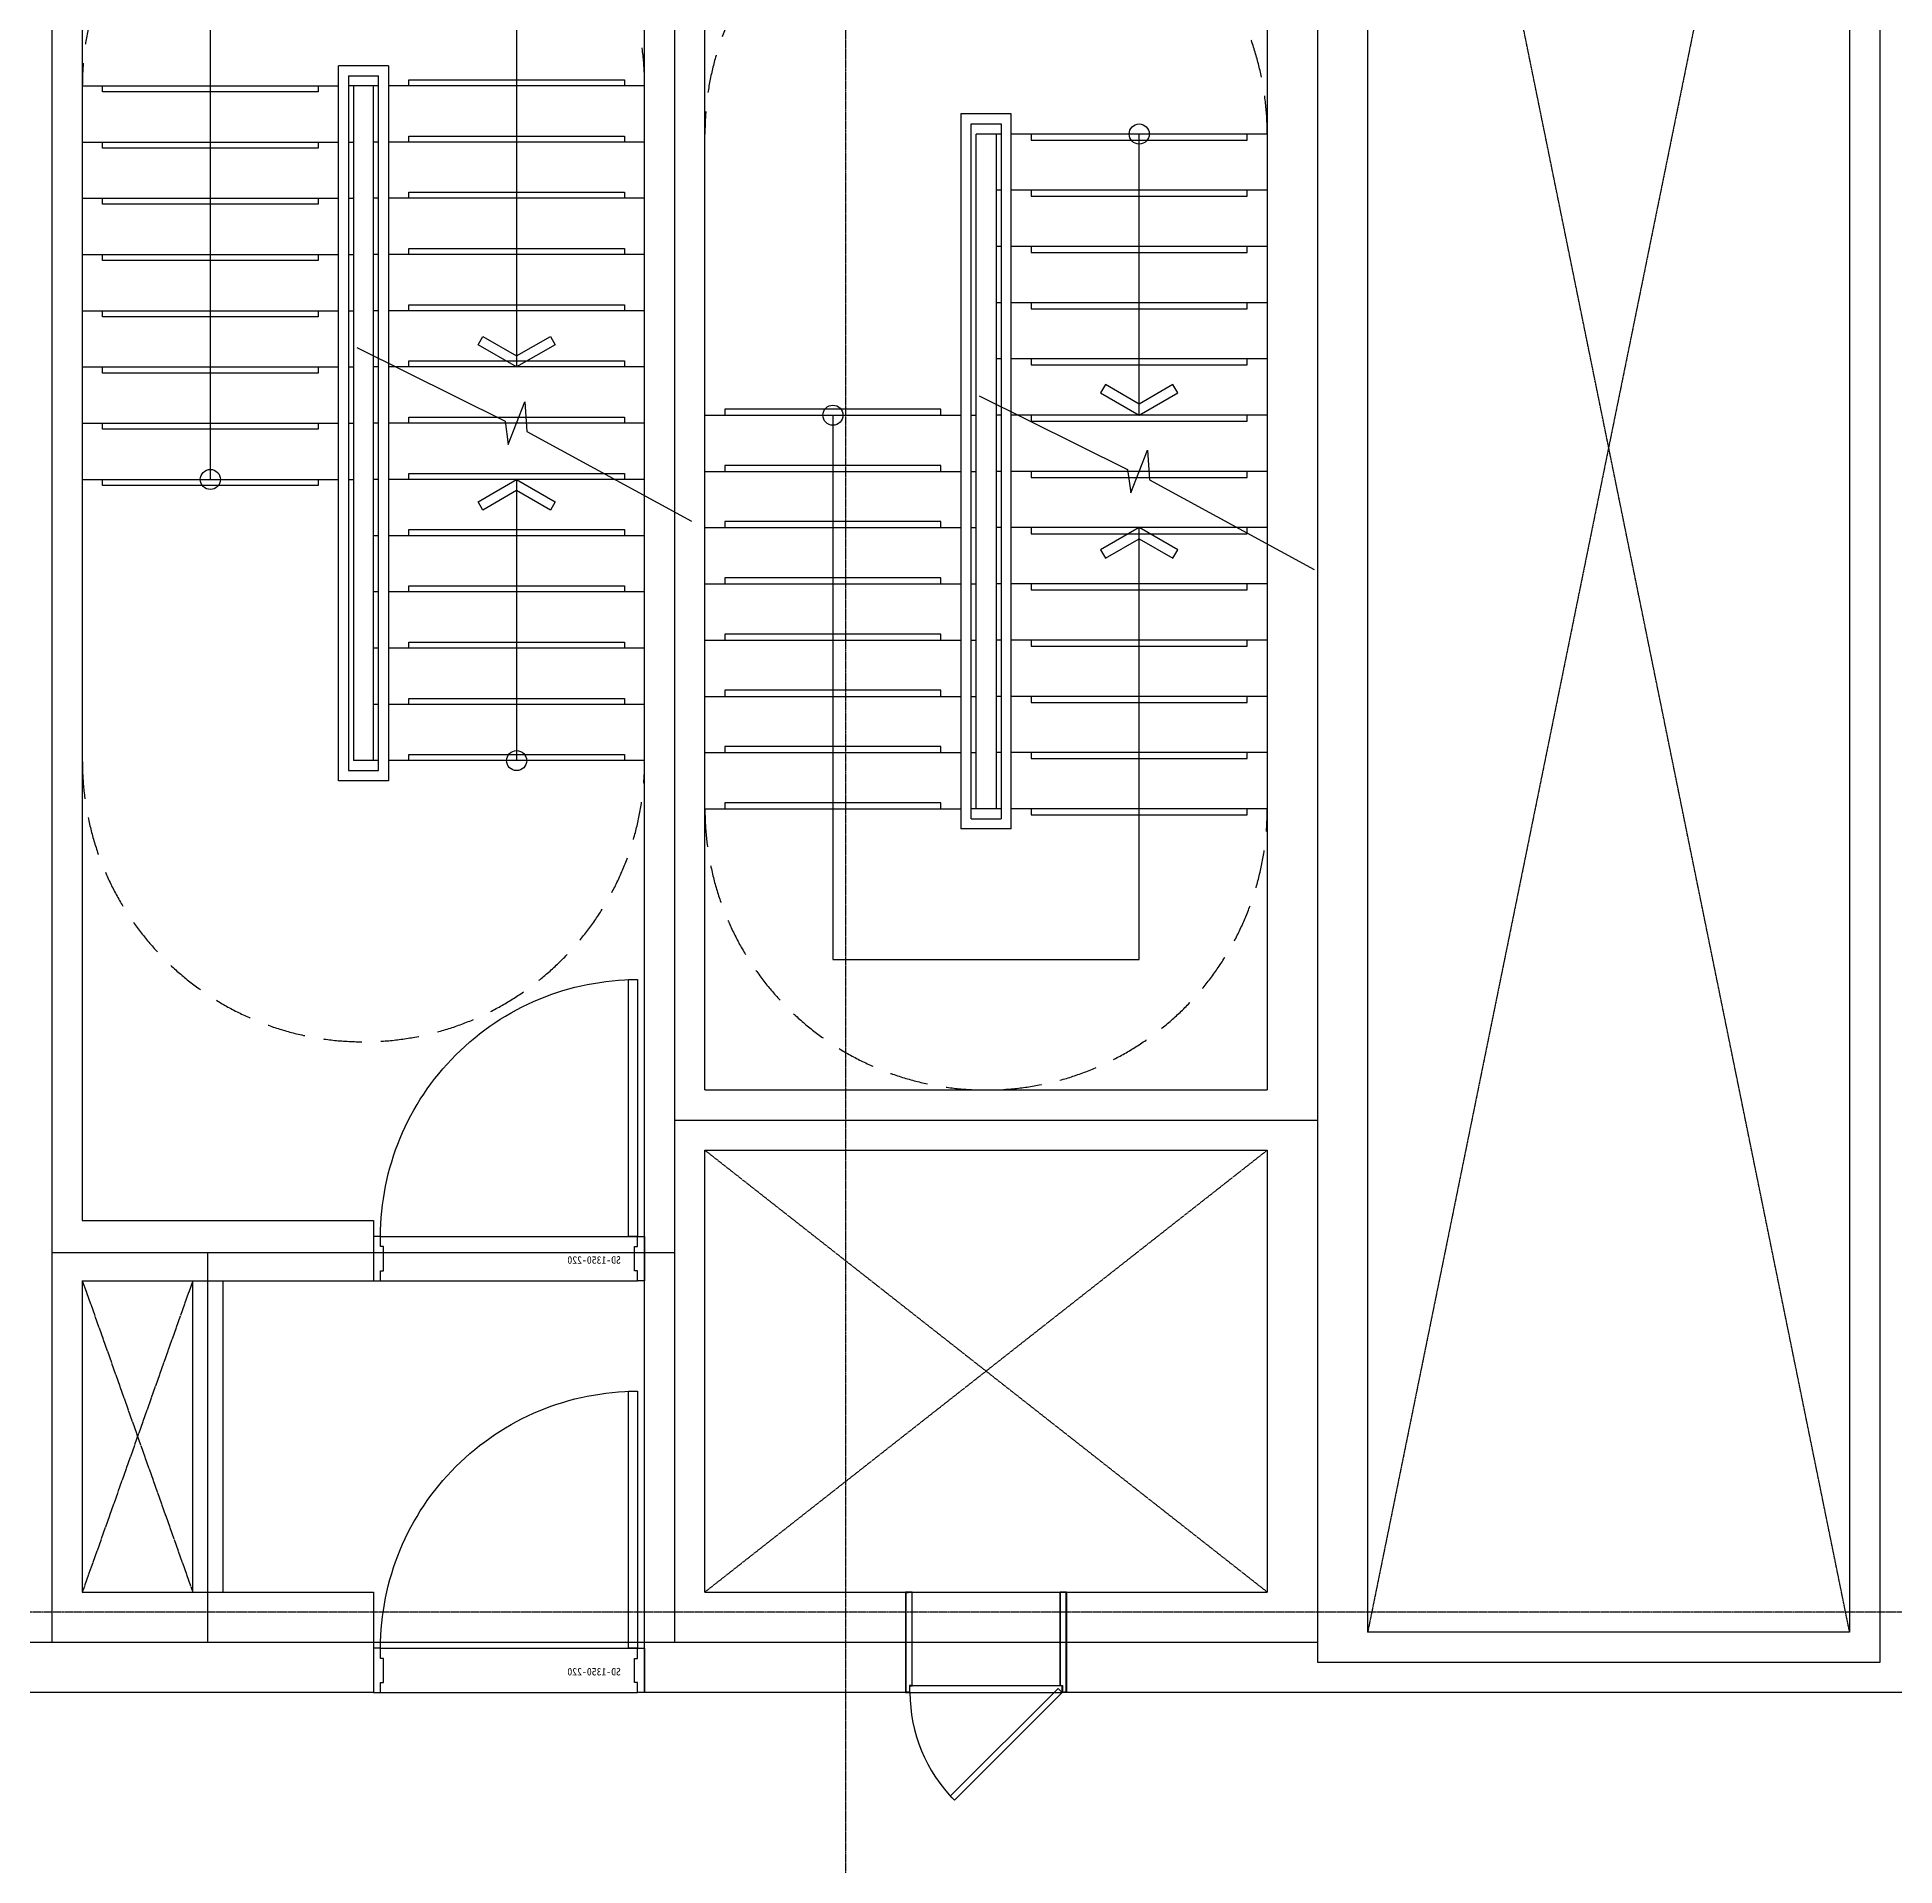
# Model space of a CAD drawing. Header units: millimetres. Extents: x -228566 to 117118, y -18667 to 244055.
# Drawn here: x -157091 to -147841, y 193268 to 202374 of the extents above; entities that cross this region are included whole.
import ezdxf
from ezdxf.enums import TextEntityAlignment as Align

# ---------------------------------------------------------------- set-up
doc = ezdxf.new("R2010")
doc.units = ezdxf.units.MM
for name, pattern in [('X-CORE_5F$0$CEN', [62, 60, -1, 0, -1]), ('X-CORE_5F$0$CENTER2', [1.125, 0.75, -0.125, 0.125, -0.125]), ('X-CORE_5F$0$DASHED', [3, 2, -1]), ('X-CORE_5F$0$HIDDEN', [9.525, 6.35, -3.175]), ('X-GRID_5~ROOF$0$CENTER2', [1.125, 0.75, -0.125, 0.125, -0.125])]:
    doc.linetypes.add(name, pattern=pattern)
doc.layers.get('0').update_dxf_attribs({"lineweight": 20})
doc.layers.get('Defpoints').update_dxf_attribs({"color": 151, "lineweight": 9})
for name, color, linetype in [('X-CORE_5F$0$A-CEN2', 8, 'X-CORE_5F$0$CENTER2'), ('X-CORE_5F$0$A-CON', 2, 'Continuous'), ('X-CORE_5F$0$A-DOOR', 4, 'Continuous'), ('X-CORE_5F$0$A-DOORF', 9, 'Continuous'), ('X-CORE_5F$0$A-ELE4', 8, 'Continuous'), ('X-CORE_5F$0$A-HR', 6, 'Continuous'), ('X-CORE_5F$0$A-OPEN1', 1, 'X-CORE_5F$0$CEN'), ('X-CORE_5F$0$A-OPEN2', 9, 'X-CORE_5F$0$DASHED'), ('X-CORE_5F$0$A-STR', 4, 'Continuous'), ('X-CORE_5F$0$A-SYM', 7, 'Continuous'), ('X-CORE_5F$0$A-WALD', 7, 'Continuous'), ('X-GRID_5~ROOF$0$A-CEN1', 1, 'X-GRID_5~ROOF$0$CENTER2')]:
    doc.layers.add(name, color=color, linetype=linetype)
doc.styles.add('X-CORE_5F$0$X-PLAN$0$Standard', font='')
doc.styles.get('X-CORE_5F$0$X-PLAN$0$Standard').set_extended_font_data('DotumChe')

# ---------------------------------------------------------------- blocks, each defined once
blk = doc.blocks.new('X-CORE_5F$0$SD-1350-220')
at = {"layer": 'X-CORE_5F$0$A-DOOR'}
for points in [[(35, 25), (80, 25), (80, 1305), (35, 1305)], [(0, -195), (35, -195), (35, -145), (50, -145), (50, -25), (35, -25), (35, 25), (0, 25)], [(1350, -195), (1315, -195), (1315, -145), (1300, -145), (1300, -25), (1315, -25), (1315, 25), (1350, 25)]]:
    blk.add_lwpolyline(points, close=True, dxfattribs=at)
at = {"layer": 'X-CORE_5F$0$A-DOORF'}
blk.add_arc((35, 25), 1280, 359.98932, 90, dxfattribs=at)
at = {"layer": 'X-CORE_5F$0$A-ELE4'}
for p, q in [((1315, 25), (35, 25)), ((1315, -195), (35, -195))]:
    blk.add_line(p, q, dxfattribs=at)
at = {"layer": 'Defpoints', "linetype": 'Continuous', "style": 'X-CORE_5F$0$X-PLAN$0$Standard', "text_generation_flag": 6}
blk.add_text('SD-1350-220', height=37.5, rotation=180, dxfattribs=at).set_placement((251.5, -91.3), align=Align.MIDDLE)
blk = doc.blocks.new('*U361')
at = {"layer": 'X-CORE_5F$0$A-DOOR', "color": 8}
for p, q in [((1067, 0), (30, 0)), ((45, -45), (1052, -45)), ((1052, -684), (45, -684))]:
    blk.add_line(p, q, dxfattribs=at)
at = {"layer": 'X-CORE_5F$0$A-DOOR'}
for points in [[(763, 733), (30, 0), (58, -28), (792, 705)], [(2, -15), (2, -15), (2, -15), (0, -15), (0, 0), (30, 0), (30, -45), (45, -45), (45, -684), (0, -684), (0, -669), (2, -669), (2, -669), (2, -669), (2, -682), (43, -682), (43, -47), (28, -47), (28, -2), (2, -2)], [(1095, -15), (1095, -15), (1095, -15), (1097, -15), (1097, 0), (1067, 0), (1067, -45), (1052, -45), (1052, -684), (1097, -684), (1097, -669), (1095, -669), (1095, -669), (1095, -669), (1095, -682), (1054, -682), (1054, -47), (1069, -47), (1069, -2), (1095, -2)]]:
    blk.add_lwpolyline(points, close=True, dxfattribs=at)
at = {"layer": 'X-CORE_5F$0$A-DOOR', "color": 8}
for points in [[(20, -682), (2, -682), (2, -2), (20, -2), (20, -3), (3, -3), (3, -680), (20, -680)], [(1077, -682), (1095, -682), (1095, -2), (1077, -2), (1077, -3), (1094, -3), (1094, -680), (1077, -680)]]:
    blk.add_lwpolyline(points, close=True, dxfattribs=at)
blk.add_arc((30, 0), 1037, 0, 45, dxfattribs=at)
blk = doc.blocks.new('A$Cc43ae5d8')
at = {"layer": 'X-CORE_5F$0$A-CEN2'}
for p, q in [((49050, -13250), (49050, -25350)), ((51850, -13250), (51850, -25350)), ((42750, -25250), (42750, -13350)), ((42750, -25250), (42750, -13350)), ((45850, -25250), (45850, -13350)), ((45850, -22650), (49050, -22650)), ((42750, -23309.9), (45850, -23309.9)), ((43525, -25250), (43525, -23309.9)), ((39750, -25250), (49050, -25250)), ((51850, -25350), (49050, -25350))]:
    blk.add_line(p, q, dxfattribs=at)
at = {"layer": 'X-CORE_5F$0$A-CON', "ltscale": 10}
for p, q in [((46000, -22500), (46000, -13100)), ((49300, -13400), (49300, -25200)), ((51700, -13400), (51700, -25200)), ((48800, -15450), (48800, -22500)), ((42900, -16100), (42900, -23150)), ((45700, -25500), (45700, -16100)), ((46000, -22500), (48800, -22500)), ((46000, -25000), (46000, -22800)), ((46000, -22800), (48800, -22800)), ((48800, -22800), (48800, -25000)), ((42900, -23150), (44350, -23150)), ((44350, -23150), (44350, -23450)), ((44350, -23150), (44350, -23450)), ((42900, -23450), (42900, -25000)), ((42900, -23450), (44350, -23450)), ((42900, -25000), (44350, -25000)), ((44350, -25000), (44350, -25500)), ((46000, -25000), (46998.8, -25000)), ((46998.8, -25000), (46998.8, -25500)), ((47801.2, -25000), (48800, -25000)), ((47801.2, -25000), (47801.2, -25500)), ((51700, -25200), (49300, -25200)), ((44350, -25500), (39600, -25500)), ((46998.8, -25500), (45700, -25500)), ((52000, -25500), (47801.2, -25500))]:
    blk.add_line(p, q, dxfattribs=at)
at = {"layer": 'X-CORE_5F$0$A-ELE4'}
for points in [[(44525, -17500), (44525, -17470), (45600, -17470), (45600, -17500)], [(44075, -17500), (44075, -17530), (43000, -17530), (43000, -17500)], [(44525, -17780), (44525, -17750), (45600, -17750), (45600, -17780)], [(47625, -17740), (47625, -17770), (48700, -17770), (48700, -17740)], [(44075, -17780), (44075, -17810), (43000, -17810), (43000, -17780)], [(44525, -18060), (44525, -18030), (45600, -18030), (45600, -18060)], [(47625, -18020), (47625, -18050), (48700, -18050), (48700, -18020)], [(44075, -18060), (44075, -18090), (43000, -18090), (43000, -18060)], [(44525, -18340), (44525, -18310), (45600, -18310), (45600, -18340)], [(47625, -18300), (47625, -18330), (48700, -18330), (48700, -18300)], [(44075, -18340), (44075, -18370), (43000, -18370), (43000, -18340)], [(44525, -18620), (44525, -18590), (45600, -18590), (45600, -18620)], [(47625, -18580), (47625, -18610), (48700, -18610), (48700, -18580)], [(44075, -18620), (44075, -18650), (43000, -18650), (43000, -18620)], [(44525, -18900), (44525, -18870), (45600, -18870), (45600, -18900)], [(47625, -18860), (47625, -18890), (48700, -18890), (48700, -18860)], [(44075, -18900), (44075, -18930), (43000, -18930), (43000, -18900)], [(47175, -19140), (47175, -19110), (46100, -19110), (46100, -19140)], [(47625, -19140), (47625, -19170), (48700, -19170), (48700, -19140)], [(44075, -19180), (44075, -19210), (43000, -19210), (43000, -19180)], [(44525, -19180), (44525, -19150), (45600, -19150), (45600, -19180)], [(47175, -19420), (47175, -19390), (46100, -19390), (46100, -19420)], [(47625, -19420), (47625, -19450), (48700, -19450), (48700, -19420)], [(44075, -19460), (44075, -19490), (43000, -19490), (43000, -19460)], [(44525, -19460), (44525, -19430), (45600, -19430), (45600, -19460)], [(47175, -19700), (47175, -19670), (46100, -19670), (46100, -19700)], [(47625, -19700), (47625, -19730), (48700, -19730), (48700, -19700)], [(44525, -19740), (44525, -19710), (45600, -19710), (45600, -19740)], [(47175, -19980), (47175, -19950), (46100, -19950), (46100, -19980)], [(44525, -20020), (44525, -19990), (45600, -19990), (45600, -20020)], [(47625, -19980), (47625, -20010), (48700, -20010), (48700, -19980)], [(47175, -20260), (47175, -20230), (46100, -20230), (46100, -20260)], [(44525, -20300), (44525, -20270), (45600, -20270), (45600, -20300)], [(47625, -20260), (47625, -20290), (48700, -20290), (48700, -20260)], [(47175, -20540), (47175, -20510), (46100, -20510), (46100, -20540)], [(44525, -20580), (44525, -20550), (45600, -20550), (45600, -20580)], [(47625, -20540), (47625, -20570), (48700, -20570), (48700, -20540)], [(47175, -20820), (47175, -20790), (46100, -20790), (46100, -20820)], [(44525, -20860), (44525, -20830), (45600, -20830), (45600, -20860)], [(47625, -20820), (47625, -20850), (48700, -20850), (48700, -20820)], [(47175, -21100), (47175, -21070), (46100, -21070), (46100, -21100)], [(47625, -21100), (47625, -21130), (48700, -21130), (48700, -21100)]]:
    blk.add_lwpolyline(points, dxfattribs=at)
at = {"layer": 'X-CORE_5F$0$A-HR'}
for p, q in [((44175, -20960), (44175, -17400)), ((44425, -17400), (44175, -17400)), ((44225, -17450), (44225, -20910)), ((44225, -17450), (44375, -17450)), ((44375, -20910), (44375, -17450)), ((44425, -17400), (44425, -20960)), ((47275, -17640), (47275, -21200)), ((47525, -21200), (47525, -17640)), ((47325, -21150), (47325, -17690)), ((47325, -17690), (47475, -17690)), ((47475, -17690), (47475, -21150)), ((44225, -20910), (44375, -20910)), ((47325, -21150), (47475, -21150)), ((47525, -21200), (47275, -21200))]:
    blk.add_line(p, q, dxfattribs=at)
for points in [[(47525, -17640), (47275, -17640)], [(44425, -20960), (44175, -20960)]]:
    blk.add_lwpolyline(points, dxfattribs=at)
at = {"layer": 'X-CORE_5F$0$A-OPEN1'}
for p, q in [((42900, -23450), (43450, -25000)), ((43450, -23450), (42900, -25000))]:
    blk.add_line(p, q, dxfattribs=at)
at = {"layer": 'X-CORE_5F$0$A-OPEN2'}
for p, q in [((51700, -13400), (49300, -25200)), ((51700, -25200), (49300, -13400)), ((48800, -22800), (46000, -25000)), ((48800, -25000), (46000, -22800))]:
    blk.add_line(p, q, dxfattribs=at)
at = {"layer": 'X-CORE_5F$0$A-STR'}
for p, q in [((42900, -17500), (44175, -17500)), ((44375, -17500), (44225, -17500)), ((44250, -17500), (44250, -20860)), ((44350, -20860), (44350, -17500)), ((45700, -17500), (44425, -17500)), ((47475, -17740), (47350, -17740)), ((47350, -21100), (47350, -17740)), ((47450, -17740), (47450, -21100)), ((48800, -17740), (47525, -17740)), ((42900, -17780), (44175, -17780)), ((44225, -17780), (44250, -17780)), ((44375, -17780), (44350, -17780)), ((45700, -17780), (44425, -17780)), ((47475, -18020), (47450, -18020)), ((48800, -18020), (47525, -18020)), ((42900, -18060), (44175, -18060)), ((44225, -18060), (44250, -18060)), ((44375, -18060), (44350, -18060)), ((45700, -18060), (44425, -18060)), ((47475, -18300), (47450, -18300)), ((48800, -18300), (47525, -18300)), ((42900, -18340), (44175, -18340)), ((44225, -18340), (44250, -18340)), ((44375, -18340), (44350, -18340)), ((45700, -18340), (44425, -18340)), ((47475, -18580), (47450, -18580)), ((48800, -18580), (47525, -18580)), ((42900, -18620), (44175, -18620)), ((44225, -18620), (44250, -18620)), ((44375, -18620), (44350, -18620)), ((45700, -18620), (44425, -18620)), ((47475, -18860), (47450, -18860)), ((48800, -18860), (47525, -18860)), ((42900, -18900), (44175, -18900)), ((44225, -18900), (44250, -18900)), ((44375, -18900), (44350, -18900)), ((45700, -18900), (44425, -18900)), ((46000, -19140), (47275, -19140)), ((47325, -19140), (47350, -19140)), ((47475, -19140), (47450, -19140)), ((48800, -19140), (47525, -19140)), ((42900, -19180), (44175, -19180)), ((44225, -19180), (44250, -19180)), ((44375, -19180), (44350, -19180)), ((45700, -19180), (44425, -19180)), ((46000, -19420), (47275, -19420)), ((47325, -19420), (47350, -19420)), ((47475, -19420), (47450, -19420)), ((48800, -19420), (47525, -19420)), ((42900, -19460), (44175, -19460)), ((44225, -19460), (44250, -19460)), ((44375, -19460), (44350, -19460)), ((45700, -19460), (44425, -19460)), ((46000, -19700), (47275, -19700)), ((47325, -19700), (47350, -19700)), ((47475, -19700), (47450, -19700)), ((48800, -19700), (47525, -19700)), ((44375, -19740), (44350, -19740)), ((45700, -19740), (44425, -19740)), ((44375, -20020), (44350, -20020)), ((45700, -20020), (44425, -20020)), ((46000, -19980), (47275, -19980)), ((47325, -19980), (47350, -19980)), ((47475, -19980), (47450, -19980)), ((48800, -19980), (47525, -19980)), ((44375, -20300), (44350, -20300)), ((45700, -20300), (44425, -20300)), ((46000, -20260), (47275, -20260)), ((47325, -20260), (47350, -20260)), ((47475, -20260), (47450, -20260)), ((48800, -20260), (47525, -20260)), ((44375, -20580), (44350, -20580)), ((45700, -20580), (44425, -20580)), ((46000, -20540), (47275, -20540)), ((47325, -20540), (47350, -20540)), ((47475, -20540), (47450, -20540)), ((48800, -20540), (47525, -20540)), ((44375, -20860), (44250, -20860)), ((45700, -20860), (44425, -20860)), ((46000, -20820), (47275, -20820)), ((47325, -20820), (47350, -20820)), ((47475, -20820), (47450, -20820)), ((48800, -20820), (47525, -20820)), ((46000, -21100), (47275, -21100)), ((47475, -21100), (47325, -21100)), ((48800, -21100), (47525, -21100))]:
    blk.add_line(p, q, dxfattribs=at)
at = {"layer": 'X-CORE_5F$0$A-STR', "color": 8, "linetype": 'X-CORE_5F$0$HIDDEN', "ltscale": 30}
for centre, start, end in [((44300, -17500), 0, 180), ((47400, -17740), 0, 180), ((44300, -20860), 180, 0), ((47400, -21100), 180, 0)]:
    blk.add_arc(centre, 1400, start, end, dxfattribs=at)
at = {"layer": 'X-CORE_5F$0$A-SYM'}
for points in [[(43537.5, -19460), (43537.5, -16750), (45062.5, -16750), (45062.5, -18900)], [(48162.5, -19140), (48162.5, -17740)], [(44266.1, -18803.6), (45004.6, -19170.6), (45021, -19286.5), (45104, -19073.5), (45113.9, -19221.6), (45933.1, -19668.1)], [(47366.1, -19043.6), (48104.6, -19410.6), (48121, -19526.5), (48204, -19313.5), (48213.9, -19461.6), (49033.1, -19908.1)], [(46637.5, -19140), (46637.5, -21850), (48162.5, -21850), (48162.5, -19700)], [(45062.5, -19460), (45062.5, -20860)]]:
    blk.add_lwpolyline(points, dxfattribs=at)
for points in [[(44870.5, -18789.1), (44894.5, -18747.6), (45062.5, -18844.6), (45230.5, -18747.6), (45254.5, -18789.1), (45062.5, -18900)], [(48354.5, -19029.1), (48330.5, -18987.6), (48162.5, -19084.6), (47994.5, -18987.6), (47970.5, -19029.1), (48162.5, -19140)], [(45254.5, -19570.9), (45230.5, -19612.4), (45062.5, -19515.4), (44894.5, -19612.4), (44870.5, -19570.9), (45062.5, -19460)], [(47970.5, -19810.9), (47994.5, -19852.4), (48162.5, -19755.4), (48330.5, -19852.4), (48354.5, -19810.9), (48162.5, -19700)]]:
    blk.add_lwpolyline(points, close=True, dxfattribs=at)
for centre in [(48162.5, -17740), (46637.5, -19140), (43537.5, -19460), (45062.5, -20860)]:
    blk.add_circle(centre, 50, dxfattribs=at)
at = {"layer": 'X-CORE_5F$0$A-WALD'}
for p, q in [((43450, -25000), (43450, -23450)), ((43600, -23450), (43600, -25000))]:
    blk.add_line(p, q, dxfattribs=at)
at = {"layer": 'X-GRID_5~ROOF$0$A-CEN1', "ltscale": 10}
blk.add_line((46700, 8750), (46700, -47250), dxfattribs=at)
blk.add_lwpolyline([(66500, -25100), (-3500, -25100)], dxfattribs=at)
at = {"xscale": -1}
for p in [(45700, -23255), (45700, -25305)]:
    blk.add_blockref('X-CORE_5F$0$SD-1350-220', p, dxfattribs=at)
at = {"layer": 'X-CORE_5F$0$A-DOOR', "xscale": 0.7313612297175551, "yscale": 0.7313612297175551, "zscale": 0.7313612297175551, "rotation": 180}
blk.add_blockref('*U361', (47801.2, -25500), dxfattribs=at)

msp = doc.modelspace()

# ---------------------------------------------------------------- block references
at = {"layer": 'Defpoints'}
msp.add_blockref('A$Cc43ae5d8', (-199765.7, 219631.3), dxfattribs=at)

doc.saveas('drawing.dxf')
